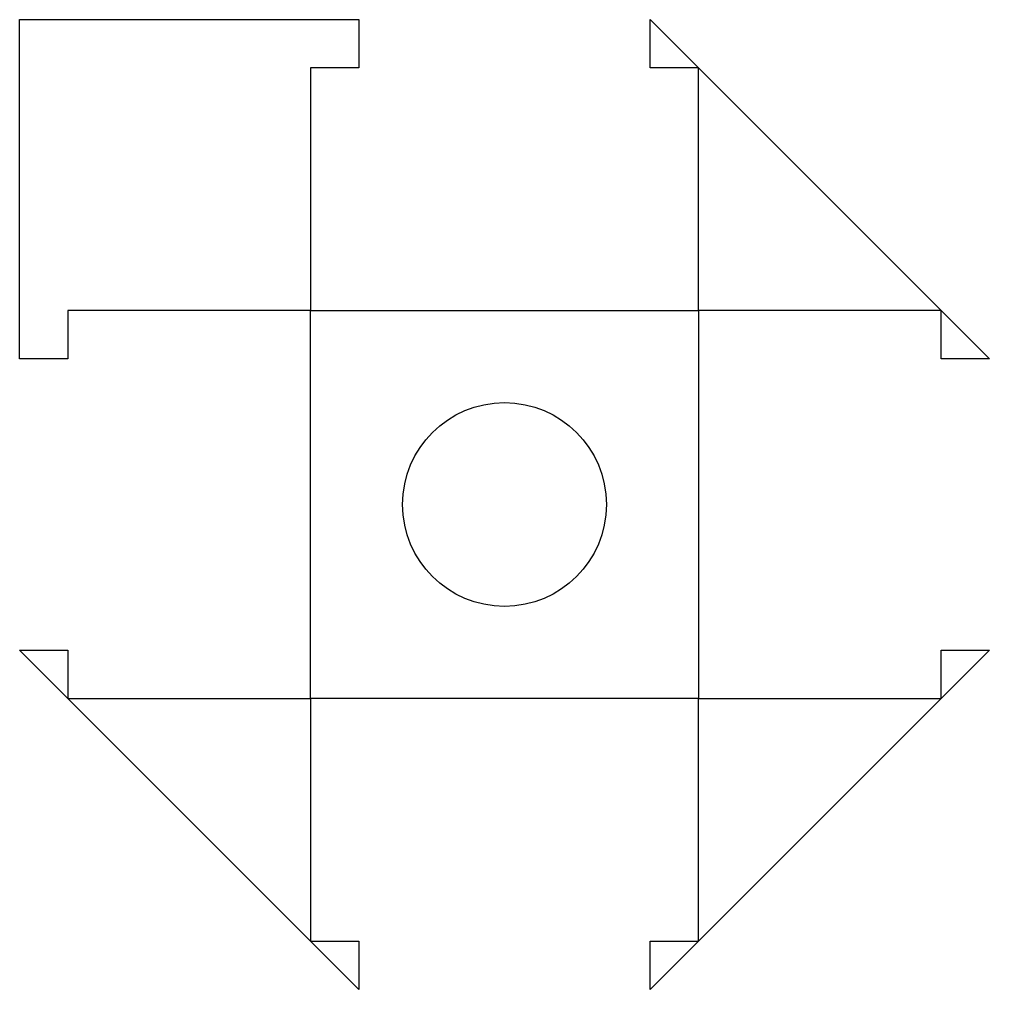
# Model space of a CAD drawing. Header units: metres. Extents: x -10 to 10, y -10 to 10.
import ezdxf

# ---------------------------------------------------------------- set-up
doc = ezdxf.new("R2010")
doc.units = ezdxf.units.M

msp = doc.modelspace()

# ---------------------------------------------------------------- linework, layer by layer
at = {"layer": 'INNER'}
msp.add_circle((0, 0), 2.1, dxfattribs=at)
at = {"layer": 'OUTER'}
msp.add_lwpolyline([(-10, 10), (-3, 10), (-3, 9), (-4, 9), (-4, 4), (4, 4), (4, 9), (3, 9), (3, 10), (10, 3), (9, 3), (9, 4), (4, 4), (4, -4), (9, -4), (9, -3), (10, -3), (3, -10), (3, -9), (4, -9), (4, -4), (-4, -4), (-4, -9), (-3, -9), (-3, -10), (-10, -3), (-9, -3), (-9, -4), (-4, -4), (-4, 4), (-9, 4), (-9, 3), (-10, 3)], close=True, dxfattribs=at)

doc.saveas('drawing.dxf')
